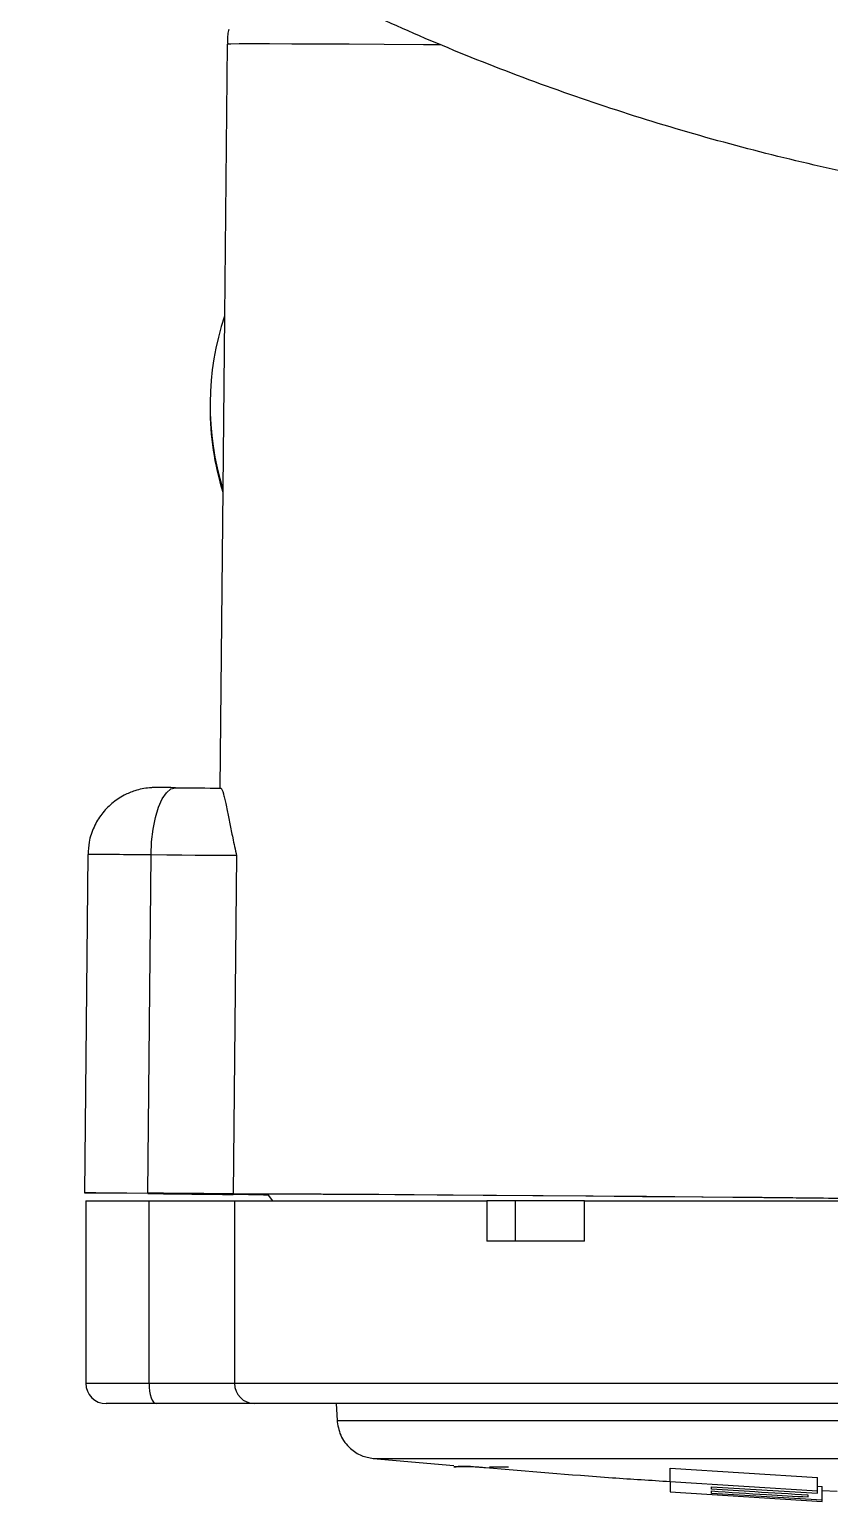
# Model space of a CAD drawing. Header units: millimetres. Extents: x 2344 to 4024, y 1094 to 2282.
# Drawn here: x 2847.2 to 2900.4, y 1192.1 to 1290 of the extents above; entities that cross this region are included whole.
import ezdxf

# ---------------------------------------------------------------- set-up
doc = ezdxf.new("R2010")
doc.units = ezdxf.units.MM

msp = doc.modelspace()

# ---------------------------------------------------------------- linework, layer by layer
at = {"color": 7, "linetype": 'Continuous', "lineweight": 25}
for p, q in [((2860.329, 1289.013), (2860.149, 1270.927)), ((2860.149, 1270.927), (2860.034, 1259.402)), ((2859.191, 1265.034), (2859.19, 1264.844)), ((2860.034, 1259.402), (2859.837, 1239.516)), ((2851.062, 1235.103), (2850.839, 1212.604)), ((2855.04, 1212.575), (2855.264, 1235.074)), ((2860.954, 1235.032), (2860.73, 1212.533)), ((2850.928, 1212.074), (2850.928, 1199.924)), ((2850.928, 1212.074), (2855.129, 1212.074)), ((2855.129, 1199.924), (2855.129, 1212.074)), ((2855.129, 1212.074), (2860.819, 1212.074)), ((2860.819, 1212.074), (2860.819, 1199.924)), ((2860.819, 1212.074), (2877.603, 1212.074)), ((2877.603, 1212.074), (2877.603, 1209.374)), ((2879.502, 1212.074), (2877.603, 1212.074)), ((2879.502, 1209.374), (2879.502, 1212.074)), ((2884.096, 1212.074), (2879.502, 1212.074)), ((2884.096, 1209.374), (2884.096, 1212.074)), ((2884.096, 1212.074), (2919.003, 1212.074)), ((2884.096, 1209.374), (2877.603, 1209.374)), ((2850.928, 1199.924), (2855.129, 1199.924)), ((2855.129, 1199.924), (2860.819, 1199.924)), ((2860.819, 1199.924), (2918.776, 1199.924)), ((2855.604, 1198.574), (2852.278, 1198.574)), ((2862.148, 1198.574), (2855.604, 1198.574)), ((2919.018, 1198.574), (2862.148, 1198.574)), ((2867.576, 1198.574), (2867.634, 1197.461)), ((2867.634, 1197.461), (2995.681, 1197.461)), ((2870.046, 1194.917), (2875.415, 1194.458)), ((2870.046, 1194.917), (2931.658, 1194.917)), ((2877.781, 1194.366), (2879.042, 1194.366)), ((2889.787, 1194.276), (2899.584, 1193.654)), ((2889.787, 1193.372), (2889.787, 1194.276)), ((2899.584, 1192.751), (2889.787, 1193.372)), ((2889.787, 1193.372), (2889.787, 1192.695)), ((2892.536, 1193.036), (2899.584, 1192.607)), ((2899.584, 1192.751), (2899.584, 1193.654)), ((2899.584, 1193.077), (2899.896, 1193.058)), ((2899.896, 1192.156), (2899.896, 1193.058)), ((2889.787, 1192.695), (2899.896, 1192.058)), ((2899.896, 1192.156), (2892.536, 1192.603)), ((2899.896, 1192.799), (2900.895, 1192.745))]:
    msp.add_line(p, q, dxfattribs=at)
at = {"color": 7, "linetype": 'Continuous', "lineweight": 25, "flags": 128}
for points in [[(2874.506, 1288.964), (2873.377, 1288.972), (2870.773, 1288.989), (2868.439, 1289.004), (2866.384, 1289.015), (2864.618, 1289.023), (2863.147, 1289.028), (2861.98, 1289.03), (2861.12, 1289.028), (2860.572, 1289.023), (2860.338, 1289.016), (2860.329, 1289.013)], [(2855.264, 1235.074), (2855.303, 1235.951), (2855.401, 1236.794), (2855.555, 1237.57), (2855.759, 1238.249), (2856.004, 1238.804), (2856.282, 1239.216), (2856.581, 1239.467), (2856.891, 1239.549)], [(2856.891, 1239.549), (2857.29, 1239.545), (2857.685, 1239.542), (2858.073, 1239.538), (2858.456, 1239.535), (2858.833, 1239.532), (2859.202, 1239.528), (2859.565, 1239.525), (2859.92, 1239.522)], [(2860.954, 1235.032), (2860.673, 1235.032), (2860.25, 1235.034), (2859.692, 1235.038), (2859.007, 1235.042), (2858.208, 1235.049), (2857.308, 1235.056), (2856.321, 1235.065), (2855.264, 1235.074)], [(2855.04, 1212.549), (2853.651, 1212.565), (2852.477, 1212.578), (2851.585, 1212.59), (2851.028, 1212.599), (2850.839, 1212.604), (2851.028, 1212.605), (2851.585, 1212.603), (2852.477, 1212.597), (2853.651, 1212.587), (2855.04, 1212.575)], [(2860.73, 1212.533), (2860.45, 1212.534), (2860.027, 1212.535), (2859.468, 1212.539), (2858.784, 1212.544), (2857.985, 1212.55), (2857.084, 1212.557), (2856.097, 1212.566), (2855.04, 1212.575)], [(2855.04, 1212.549), (2856.097, 1212.538), (2857.084, 1212.527), (2857.985, 1212.516), (2858.784, 1212.506), (2859.468, 1212.498), (2860.026, 1212.49), (2860.449, 1212.483), (2860.73, 1212.478)], [(2857.319, 1212.544), (2856.561, 1212.551), (2855.919, 1212.556), (2855.489, 1212.559), (2855.339, 1212.559), (2855.489, 1212.556), (2855.919, 1212.55), (2856.561, 1212.543), (2857.319, 1212.535), (2858.076, 1212.528), (2858.719, 1212.523), (2859.148, 1212.52), (2859.298, 1212.52), (2859.148, 1212.523), (2858.719, 1212.529), (2858.076, 1212.536), (2857.319, 1212.544)], [(2860.73, 1212.533), (2861.756, 1212.533), (2863.098, 1212.53), (2864.75, 1212.523), (2866.705, 1212.513), (2868.952, 1212.5), (2871.483, 1212.484), (2874.286, 1212.464), (2877.349, 1212.442), (2880.656, 1212.416), (2884.194, 1212.388), (2887.946, 1212.358), (2891.895, 1212.324), (2896.024, 1212.289), (2900.314, 1212.251), (2904.746, 1212.211), (2909.298, 1212.169), (2913.952, 1212.126), (2918.685, 1212.081)], [(2863.044, 1212.435), (2861.756, 1212.458), (2860.73, 1212.478)], [(2904.238, 1212.209), (2900.001, 1212.247), (2895.908, 1212.283), (2891.978, 1212.317), (2888.229, 1212.348), (2884.677, 1212.377), (2881.339, 1212.403), (2878.231, 1212.426), (2875.366, 1212.447), (2872.757, 1212.465), (2870.416, 1212.479), (2868.355, 1212.491), (2866.582, 1212.499), (2865.105, 1212.504), (2863.932, 1212.506), (2863.067, 1212.505), (2862.515, 1212.5), (2862.278, 1212.493), (2862.357, 1212.482), (2862.752, 1212.468), (2863.03, 1212.461)], [(2863.009, 1212.505), (2863.247, 1212.164), (2863.347, 1212.074)], [(2855.129, 1199.924), (2855.138, 1199.661), (2855.165, 1199.407), (2855.209, 1199.174), (2855.268, 1198.969), (2855.34, 1198.801), (2855.422, 1198.677), (2855.511, 1198.6), (2855.604, 1198.574)]]:
    msp.add_lwpolyline(points, dxfattribs=at)
at = {"color": 7, "linetype": 'Continuous', "lineweight": 25}
for centre, radius, start, end in [((2878.091, 1264.986), 18.9, 161.67787, 197.18353), ((2878.09, 1264.796), 18.9, 179.85415, 197.16958), ((2850.51, 847.725), 387.378, 89.29684, 89.91826), ((2852.278, 1199.924), 1.35, 180, 270), ((2862.159, 1199.913), 1.339, 179.53784, 269.53025)]:
    msp.add_arc(centre, radius, start, end, dxfattribs=at)
for points, knots in [([(2782.105, 1453.029), (2781.937, 1451.848), (2781.46, 1448.487), (2780.892, 1442.919), (2780.491, 1436.328), (2780.378, 1429.725), (2780.548, 1423.123), (2781.002, 1416.535), (2781.74, 1409.973), (2782.76, 1403.448), (2784.059, 1396.973), (2785.636, 1390.56), (2787.488, 1384.221), (2789.611, 1377.968), (2792.001, 1371.812), (2794.654, 1365.764), (2797.565, 1359.837), (2800.728, 1354.04), (2804.138, 1348.384), (2807.789, 1342.881), (2811.672, 1337.54), (2815.783, 1332.371), (2820.112, 1327.384), (2824.651, 1322.588), (2829.393, 1317.992), (2834.328, 1313.604), (2839.448, 1309.432), (2844.743, 1305.485), (2850.202, 1301.77), (2855.817, 1298.293), (2861.576, 1295.061), (2867.468, 1292.08), (2873.484, 1289.355), (2879.611, 1286.892), (2885.839, 1284.695), (2892.156, 1282.768), (2898.549, 1281.115), (2905.008, 1279.739), (2911.52, 1278.641), (2918.073, 1277.826), (2924.656, 1277.293), (2931.255, 1277.044), (2937.859, 1277.08), (2944.455, 1277.399), (2951.031, 1278.003), (2957.575, 1278.889), (2964.075, 1280.055), (2970.519, 1281.501), (2976.895, 1283.223), (2983.19, 1285.217), (2989.394, 1287.481), (2995.494, 1290.01), (3001.48, 1292.799), (3007.341, 1295.843), (3013.065, 1299.137), (3018.642, 1302.674), (3024.061, 1306.447), (3029.313, 1310.451), (3034.387, 1314.677), (3039.275, 1319.118), (3043.968, 1323.765), (3048.456, 1328.609), (3052.731, 1333.642), (3056.785, 1338.855), (3060.612, 1344.238), (3064.203, 1349.78), (3067.552, 1355.471), (3070.653, 1361.302), (3073.5, 1367.26), (3076.088, 1373.336), (3078.412, 1379.518), (3080.467, 1385.793), (3082.251, 1392.152), (3083.759, 1398.581), (3084.989, 1405.07), (3085.939, 1411.605), (3086.606, 1418.175), (3086.99, 1424.768), (3087.089, 1431.371), (3086.905, 1437.972), (3086.436, 1444.559), (3085.684, 1451.12), (3084.65, 1457.643), (3083.337, 1464.114), (3081.746, 1470.524), (3079.88, 1476.859), (3077.744, 1483.108), (3075.34, 1489.259), (3072.674, 1495.3), (3069.751, 1501.222), (3066.575, 1507.012), (3063.153, 1512.66), (3059.49, 1518.155), (3055.595, 1523.488), (3051.474, 1528.648), (3047.134, 1533.626), (3042.584, 1538.412), (3037.832, 1542.998), (3032.887, 1547.375), (3027.758, 1551.535), (3022.455, 1555.471), (3016.988, 1559.175), (3011.366, 1562.639), (3005.6, 1565.859), (2999.701, 1568.827), (2993.679, 1571.539), (2987.547, 1573.989), (2981.314, 1576.172), (2974.994, 1578.086), (2968.596, 1579.725), (2962.135, 1581.087), (2955.62, 1582.17), (2949.065, 1582.972), (2942.482, 1583.49), (2935.882, 1583.725), (2929.278, 1583.675), (2922.683, 1583.341), (2916.108, 1582.724), (2909.565, 1581.823), (2903.068, 1580.643), (2896.627, 1579.183), (2890.256, 1577.448), (2883.965, 1575.439), (2877.766, 1573.162), (2871.671, 1570.62), (2865.691, 1567.818), (2859.837, 1564.761), (2854.12, 1561.455), (2848.551, 1557.906), (2843.14, 1554.121), (2837.896, 1550.106), (2832.831, 1545.869), (2827.953, 1541.418), (2823.27, 1536.761), (2818.793, 1531.906), (2814.529, 1526.864), (2810.486, 1521.642), (2806.671, 1516.252), (2803.092, 1510.702), (2799.755, 1505.003), (2796.667, 1499.166), (2793.832, 1493.201), (2791.258, 1487.12), (2788.947, 1480.933), (2786.905, 1474.653), (2785.135, 1468.291), (2783.643, 1461.858), (2782.68, 1456.758), (2782.225, 1453.806), (2782.105, 1453.029)], [0, 0, 0, 0, 0.0037171, 0.0105707, 0.0174248, 0.0242788, 0.0311328, 0.0379868, 0.0448409, 0.0516949, 0.0585489, 0.065403, 0.072257, 0.079111, 0.085965, 0.0928191, 0.0996731, 0.1065271, 0.1133812, 0.1202352, 0.1270892, 0.1339432, 0.1407973, 0.1476513, 0.1545053, 0.1613594, 0.1682134, 0.1750674, 0.1819215, 0.1887755, 0.1956295, 0.2024835, 0.2093376, 0.2161916, 0.2230456, 0.2298997, 0.2367537, 0.2436077, 0.2504618, 0.2573158, 0.2641698, 0.2710238, 0.2778779, 0.2847319, 0.2915859, 0.29844, 0.305294, 0.312148, 0.3190021, 0.3258561, 0.3327101, 0.3395641, 0.3464182, 0.3532722, 0.3601262, 0.3669803, 0.3738343, 0.3806883, 0.3875424, 0.3943964, 0.4012504, 0.4081044, 0.4149585, 0.4218125, 0.4286665, 0.4355206, 0.4423746, 0.4492286, 0.4560827, 0.4629367, 0.4697907, 0.4766447, 0.4834988, 0.4903528, 0.4972068, 0.5040609, 0.5109149, 0.5177689, 0.5246229, 0.531477, 0.538331, 0.545185, 0.5520391, 0.5588931, 0.5657471, 0.5726011, 0.5794552, 0.5863092, 0.5931632, 0.6000173, 0.6068713, 0.6137253, 0.6205793, 0.6274334, 0.6342874, 0.6411414, 0.6479955, 0.6548495, 0.6617035, 0.6685576, 0.6754116, 0.6822656, 0.6891196, 0.6959737, 0.7028277, 0.7096817, 0.7165358, 0.7233898, 0.7302438, 0.7370979, 0.7439519, 0.7508059, 0.7576599, 0.764514, 0.771368, 0.778222, 0.7850761, 0.7919301, 0.7987841, 0.8056382, 0.8124922, 0.8193462, 0.8262002, 0.8330543, 0.8399083, 0.8467623, 0.8536164, 0.8604704, 0.8673244, 0.8741785, 0.8810325, 0.8878865, 0.8947405, 0.9015946, 0.9084486, 0.9153026, 0.9221567, 0.9290107, 0.9358647, 0.9427188, 0.9495728, 0.9564268, 0.9632808, 0.9701349, 0.9769889, 0.9838429, 0.990697, 0.997551, 1, 1, 1, 1]), ([(2860.428, 1289.991), (2860.404, 1289.887), (2860.33, 1289.565), (2860.351, 1289.235), (2860.366, 1289.012)], [0, 0, 0, 0, 0.325192, 1, 1, 1, 1]), ([(2856.17, 1239.555), (2856.045, 1239.556), (2855.734, 1239.558), (2855.652, 1239.559), (2855.493, 1239.558), (2855.363, 1239.555), (2854.908, 1239.527), (2854.251, 1239.392), (2853.398, 1239.037), (2852.637, 1238.524), (2851.95, 1237.803), (2851.434, 1236.935), (2851.113, 1236.011), (2851.093, 1235.38), (2851.085, 1235.102)], [0, 0, 0, 0, 0.062337, 0.155488, 0.167114, 0.17841, 0.209838, 0.327338, 0.419787, 0.53958, 0.65434, 0.774327, 0.900367, 1, 1, 1, 1]), ([(2856.894, 1239.549), (2856.685, 1239.551), (2856.4, 1239.553), (2856.218, 1239.555), (2856.17, 1239.555)], [0, 0, 0, 0, 0.733147, 1, 1, 1, 1]), ([(2859.92, 1239.522), (2859.966, 1239.447), (2860.03, 1239.344), (2860.147, 1238.864), (2860.231, 1238.49), (2860.348, 1237.933), (2860.501, 1237.175), (2860.706, 1236.155), (2860.866, 1235.429), (2860.954, 1235.032)], [0, 0, 0, 0, 0.230707, 0.315448, 0.404945, 0.499649, 0.659665, 0.813802, 1, 1, 1, 1]), ([(2867.633, 1197.484), (2867.688, 1197.137), (2867.801, 1196.422), (2868.44, 1195.598), (2869.228, 1195.077), (2869.779, 1194.969), (2870.046, 1194.917)], [0, 0, 0, 0, 0.272061, 0.561967, 0.787938, 1, 1, 1, 1]), ([(2876.509, 1194.394), (2876.203, 1194.388), (2875.578, 1194.377), (2875.321, 1194.373), (2875.578, 1194.377), (2876.203, 1194.388), (2876.509, 1194.394)], [0, 0, 0, 0, 0.244271, 0.5, 0.755729, 1, 1, 1, 1]), ([(2876.509, 1194.394), (2876.541, 1194.393), (2876.604, 1194.392), (2876.826, 1194.378), (2877.119, 1194.356), (2877.373, 1194.335), (2877.509, 1194.323)], [0, 0, 0, 0, 0.246867, 0.4801817, 0.7238276, 1, 1, 1, 1]), ([(2877.509, 1194.323), (2880.314, 1194.085), (2884.383, 1193.739), (2888.506, 1193.475), (2889.787, 1193.393)], [0, 0, 0, 0, 0.689511, 1, 1, 1, 1]), ([(2892.536, 1192.883), (2892.536, 1192.911), (2892.536, 1192.96), (2892.536, 1193.013), (2892.536, 1193.036)], [0, 0, 0, 0, 0.556914, 1, 1, 1, 1]), ([(2898.97, 1192.488), (2897.791, 1192.555), (2895.646, 1192.679), (2893.502, 1192.82), (2892.536, 1192.883)], [0, 0, 0, 0, 0.549556, 1, 1, 1, 1]), ([(2892.536, 1192.761), (2893.761, 1192.681), (2895.905, 1192.54), (2898.051, 1192.418), (2898.97, 1192.365)], [0, 0, 0, 0, 0.571417, 1, 1, 1, 1]), ([(2892.536, 1192.603), (2892.536, 1192.631), (2892.536, 1192.681), (2892.536, 1192.736), (2892.536, 1192.761)], [0, 0, 0, 0, 0.556665, 1, 1, 1, 1]), ([(2898.97, 1192.365), (2898.97, 1192.387), (2898.97, 1192.427), (2898.97, 1192.469), (2898.97, 1192.488)], [0, 0, 0, 0, 0.556601, 1, 1, 1, 1]), ([(2899.584, 1192.607), (2899.584, 1192.633), (2899.584, 1192.68), (2899.584, 1192.729), (2899.584, 1192.751)], [0, 0, 0, 0, 0.55628, 1, 1, 1, 1]), ([(2899.896, 1192.058), (2899.896, 1192.076), (2899.896, 1192.107), (2899.896, 1192.141), (2899.896, 1192.156)], [0, 0, 0, 0, 0.556911, 1, 1, 1, 1])]:
    msp.add_open_spline(points, degree=3, knots=knots, dxfattribs=at)

doc.saveas('drawing.dxf')
